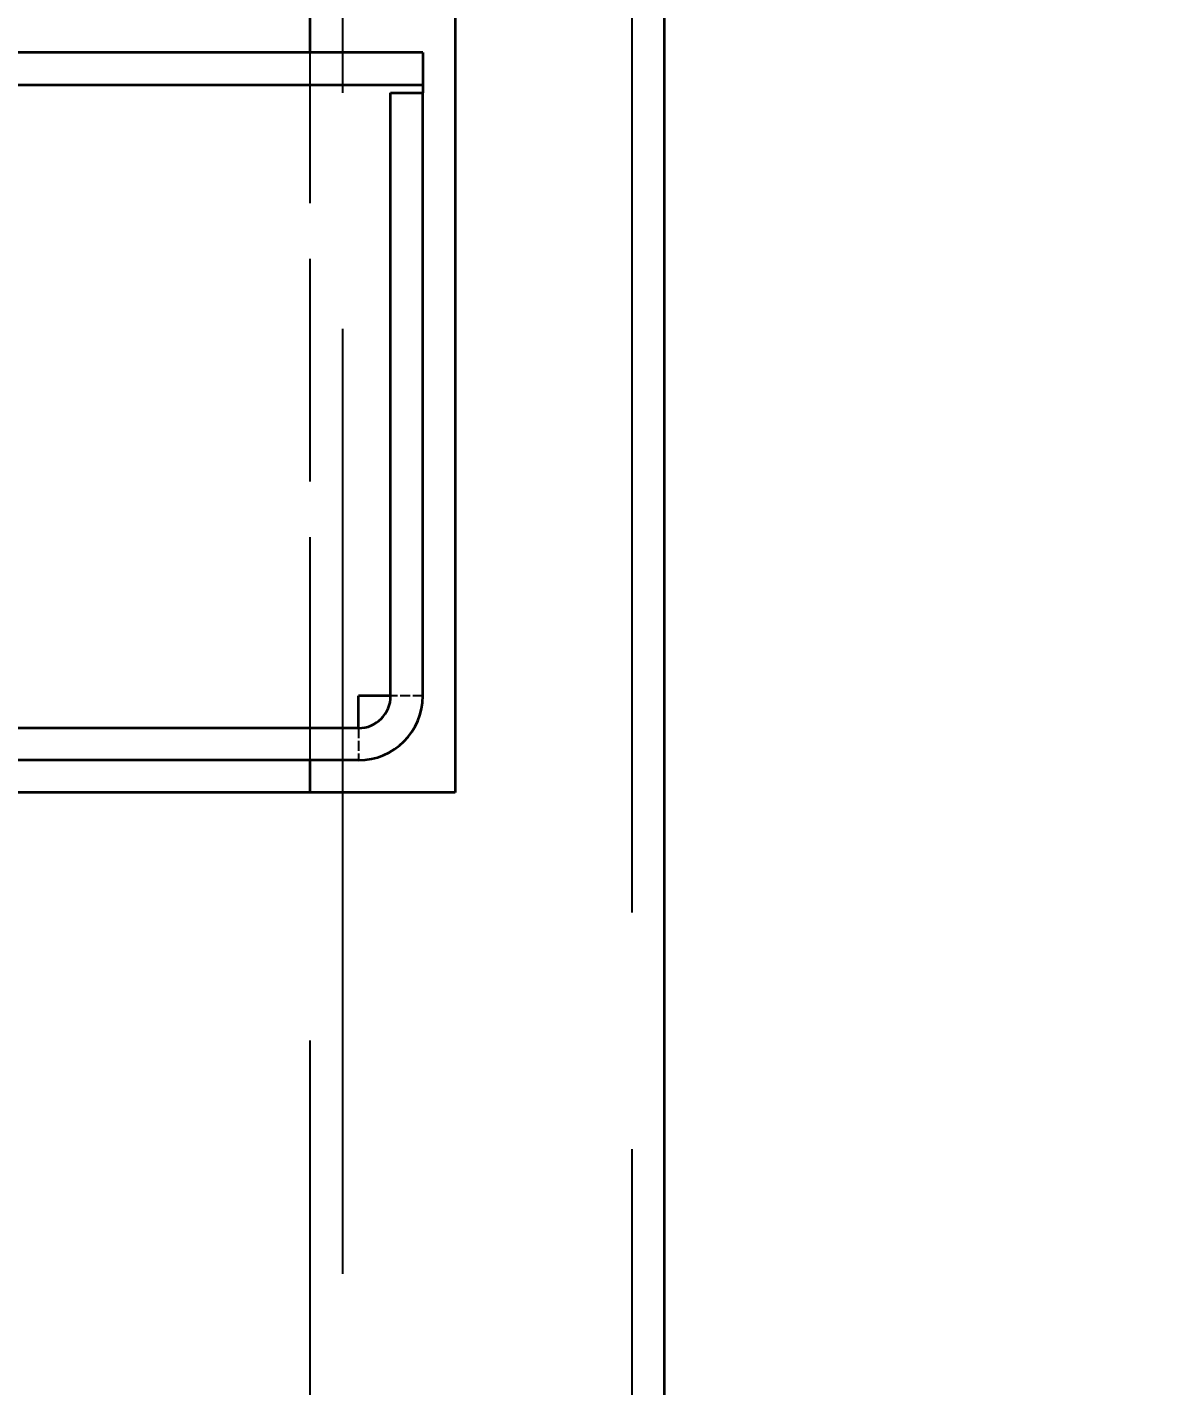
# Model space of a CAD drawing. Header units: millimetres. Extents: x 200 to 5740, y 200 to 4000.
# Drawn here: x 4305.7 to 4375.9, y 1889.1 to 1973.6 of the extents above; entities that cross this region are included whole.
import ezdxf

# ---------------------------------------------------------------- set-up
doc = ezdxf.new("R2010")
doc.units = ezdxf.units.MM
doc.header["$LTSCALE"] = 20
doc.linetypes.add('DASHED', pattern=[0.2067, 0.1654, -0.0413])
for name, color, linetype, lineweight in [('可見 (ISO)', 7, 'Continuous', 35), ('標註 (ISO)', 7, 'Continuous', 18), ('隱藏 (ISO)', 7, 'DASHED', 25)]:
    doc.layers.add(name, color=color, linetype=linetype, lineweight=lineweight)
doc.styles.add('註記文字 (JIS)', font='kaiu.ttf')
doc.dimstyles.new('預設 (JIS)', dxfattribs={"dimscale": 20, "dimtxt": 3, "dimasz": 3, "dimexe": 2, "dimexo": 1, "dimgap": 0.8, "dimtad": 1, "dimrnd": 1e-08, "dimdsep": 46, "dimtxsty": '註記文字 (JIS)', "dimblk": 'Filled-1', "dimcen": 0.09, "dimdle": 10, "dimclrd": 256, "dimclre": 256, "dimclrt": 256, "dimadec": 0, "dimazin": 2, "dimtfac": 0.833333, "dimtmove": 0, "dimatfit": 3, "dimfxl": 0, "dimtolj": 1, "dimtzin": 0, "dimlwd": -1, "dimlwe": -1, "dimarcsym": 0})

# ---------------------------------------------------------------- blocks, each defined once
blk = doc.blocks.new('Filled-1')
at = {"color": 0}
for p, q in [((0, 0), (-1, 0.1667)), ((-1, 0.1667), (-1, -0.1667)), ((-1, 0), (0, 0)), ((-1, -0.1667), (0, 0))]:
    blk.add_line(p, q, dxfattribs=at)
at = {"color": 0, "flags": 128}
blk.add_lwpolyline([(-1, -0.1667), (0, 0)], dxfattribs=at)
at = {"color": 0}
blk.add_solid([(-1, -0.1667), (0, 0), (-1, 0.1667), (-1, -0.1667)], dxfattribs=at)
blk = doc.blocks.new('*D40')
at = {"layer": 'Defpoints', "color": 0}
for p in [(3955.283, 2448.006), (4476.873, 2448.006), (4342.783, 958.006)]:
    blk.add_point(p, dxfattribs=at)
at = {"layer": '標註 (ISO)'}
for p, q in [((3975.283, 2448.006), (4516.873, 2448.006)), ((4476.873, 1018.006), (4476.873, 2388.006)), ((4362.783, 958.006), (4516.873, 958.006))]:
    blk.add_line(p, q, dxfattribs=at)
at = {"layer": '標註 (ISO)', "xscale": 60, "yscale": 60, "zscale": 60}
for p, rotation in [((4476.873, 2448.006), 90), ((4476.873, 958.006), 270)]:
    blk.add_blockref('Filled-1', p, dxfattribs=dict(at, rotation=rotation))
at = {"layer": '標註 (ISO)', "insert": (4396.895, 1625.603), "char_height": 60, "attachment_point": 1, "rotation": 90, "style": '註記文字 (JIS)'}
blk.add_mtext('\\A1;1490', dxfattribs=at)

msp = doc.modelspace()

# ---------------------------------------------------------------- linework, layer by layer
at = {"layer": '可見 (ISO)'}
for p, q in [((4345.283, 2655.506), (4345.283, 960.506)), ((4323.283, 1972.006), (4323.283, 2130.006)), ((4332.283, 2130.006), (4332.283, 1926.006)), ((4330.283, 1972.006), (3760.283, 1972.006)), ((4330.283, 1972.006), (4330.283, 1970.006)), ((3760.283, 1970.006), (4330.283, 1970.006)), ((4330.283, 1970.006), (4330.283, 1969.506)), ((4328.283, 1932.006), (4328.283, 1969.506)), ((4328.283, 1969.506), (4330.283, 1969.506)), ((4330.283, 1932.006), (4330.283, 1969.506)), ((4328.283, 1932.006), (4326.283, 1932.006)), ((4326.283, 1930.006), (4326.283, 1932.006)), ((4326.283, 1930.006), (3764.283, 1930.006)), ((4326.283, 1928.006), (3764.283, 1928.006)), ((4323.283, 1926.006), (4323.283, 1928.006)), ((4332.283, 1926.006), (3758.283, 1926.006))]:
    msp.add_line(p, q, dxfattribs=at)
for radius in [4, 2]:
    msp.add_arc((4326.283, 1932.006), radius, 270, 0, dxfattribs=at)
at = {"layer": '隱藏 (ISO)', "ltscale": 17.826717}
msp.add_line((4343.283, 960.506), (4343.283, 2655.506), dxfattribs=at)
at = {"layer": '隱藏 (ISO)', "ltscale": 17.757401}
msp.add_line((4325.283, 2615.506), (4325.283, 1000.506), dxfattribs=at)
at = {"layer": '隱藏 (ISO)', "ltscale": 4.190233}
msp.add_line((4323.283, 1928.006), (4323.283, 1972.006), dxfattribs=at)
at = {"layer": '隱藏 (ISO)', "ltscale": 0.19037}
for p, q in [((4330.283, 1932.006), (4328.283, 1932.006)), ((4326.283, 1930.006), (4326.283, 1928.006))]:
    msp.add_line(p, q, dxfattribs=at)
at = {"layer": '隱藏 (ISO)', "ltscale": 18.656265}
msp.add_line((4323.283, 1000.506), (4323.283, 1926.006), dxfattribs=at)

# ---------------------------------------------------------------- dimensions: what is measured, and where the dimension line sits
at = {"layer": '標註 (ISO)'}
dim = msp.add_linear_dim(base=(4476.873, 2448.006), p1=(4342.783, 958.006), p2=(3955.283, 2448.006), angle=90, dimstyle='預設 (JIS)', override={"dimgap": 0.8, "dimdec": 2, "dimtol": 0, "dimlim": 0, "dimtp": 0, "dimtm": 0, "dimtdec": 2, "dimtofl": 0, "dimatfit": 1}, dxfattribs=at)
dim.commit()
dim.dimension.update_dxf_attribs({"geometry": '*D40', "text_midpoint": (4476.873, 1703.006), "dimtype": 160})

doc.saveas('drawing.dxf')
